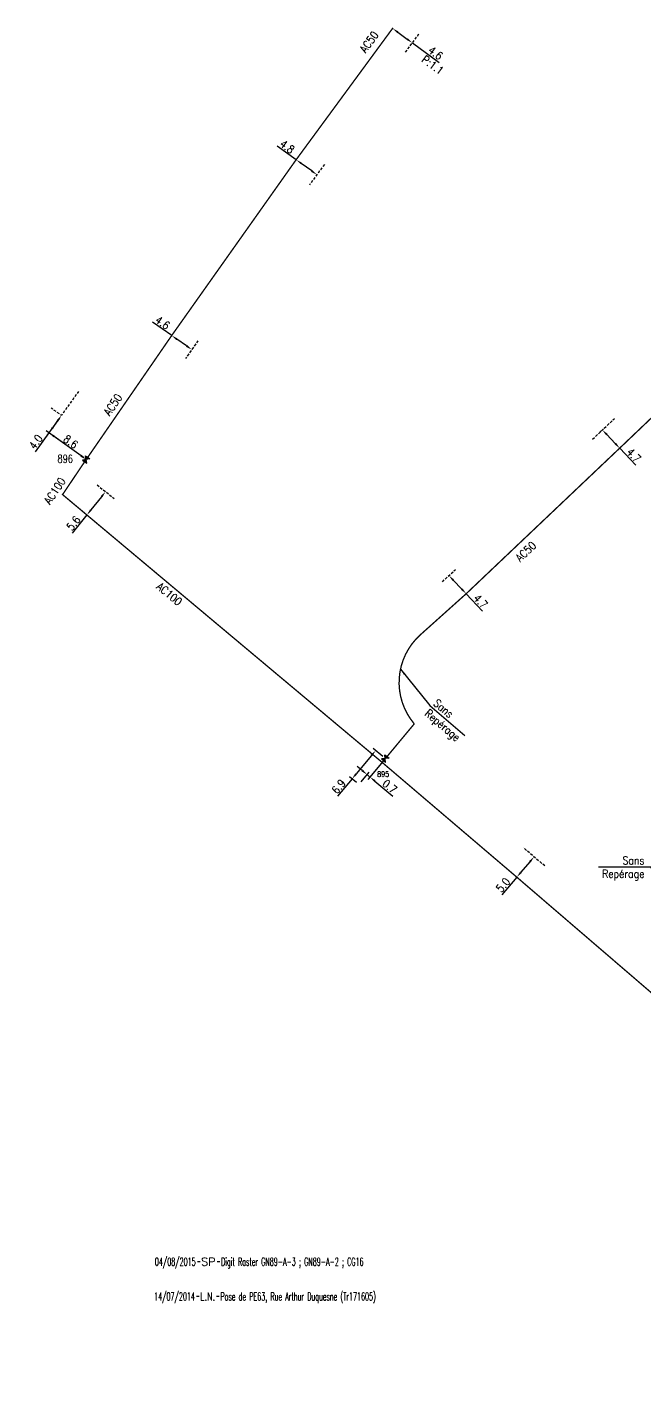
# Model space of a CAD drawing. Header units: millimetres. Extents: x 123014 to 124000, y 123995 to 125000.
# Drawn here: x 123486.9 to 123602.7, y 124745.9 to 125000.1 of the extents above; entities that cross this region are included whole.
import ezdxf
from ezdxf.enums import TextEntityAlignment as Align

# ---------------------------------------------------------------- set-up
doc = ezdxf.new("R2010")
doc.units = ezdxf.units.MM
doc.header["$PDMODE"] = 34
doc.linetypes.add('DASHED', pattern=[0.75, 0.5, -0.25])
doc.layers.get('0').update_dxf_attribs({"linetype": 'CONTINUOUS'})
doc.layers.get('DEFPOINTS').update_dxf_attribs({"linetype": 'CONTINUOUS'})
for name, color, linetype in [('G_120', 4, 'CONTINUOUS'), ('G_300', 7, 'CONTINUOUS'), ('G_910', 7, 'CONTINUOUS')]:
    doc.layers.add(name, color=color, linetype=linetype)
doc.styles.get("Standard").update_dxf_attribs({"font": 'romans.shx', "width": 0.85})
doc.linetypes.add('G_typB_AP', pattern='A,5,-0.3,["o",Standard,S=1.5,R=0,X=0,Y=-0.5],-1.65', length=6.95)
doc.dimstyles.get("Standard").update_dxf_attribs({"dimtxt": 1.5, "dimasz": 1.2, "dimexe": 0.625, "dimexo": 0.625, "dimgap": 0.25, "dimtad": 1, "dimdec": 1, "dimzin": 0, "dimdsep": 46, "dimtxsty": 'Standard', "dimcen": -0.5, "dimadec": 0, "dimazin": 0, "dimtfac": 1, "dimtdec": 1, "dimtmove": 0, "dimatfit": 3, "dimfxl": 0, "dimtolj": 1, "dimtzin": 0, "dimarcsym": 0})

# ---------------------------------------------------------------- blocks, each defined once
blk = doc.blocks.new('GIS_MODF')
at = {"color": 0, "linetype": 'Continuous', "flags": 128}
for points in [[(-2.18, -0.01), (-1.68, -0.01)], [(1.52, -0.01), (2.02, -0.01)]]:
    blk.add_lwpolyline(points, dxfattribs=at)
at = {"color": 0, "linetype": 'Continuous', "width": 0.5}
blk.add_attdef('DATE', text='', height=1.5, dxfattribs=at).set_placement((-2.5, -0.8), align=Align.RIGHT)
at = {"color": 0, "linetype": 'Continuous', "width": 1.771291}
blk.add_attdef('USER', text='', height=1.5, dxfattribs=at).set_placement((-1.51, -0.8), (1.28, -0.8), align=Align.FIT)
at = {"color": 0, "linetype": 'Continuous', "width": 0.5}
blk.add_attdef('DESC', (2.29, -0.8), '', height=1.5, dxfattribs=at)
blk = doc.blocks.new('G_300_04')
at = {"linetype": 'Continuous'}
h = blk.add_hatch(color=0, dxfattribs=at)
h.paths.add_polyline_path([(-0.5, 0.5), (-0.5, -0.5), (0, 0)])
h.paths.add_polyline_path([(0.5, 0.5), (0, 0), (0.5, -0.5)])
at = {"color": 0, "linetype": 'Continuous', "flags": 128}
blk.add_lwpolyline([(-0.5, -0.5), (0.5, 0.5), (0.5, -0.5), (-0.5, 0.5)], close=True, dxfattribs=at)
at = {"color": 0, "linetype": 'Continuous', "width": 0.75}
blk.add_attdef('NUM', text='', height=1, dxfattribs=at).set_placement((0, 1.78), align=Align.MIDDLE_CENTER)
at = {"color": 0, "linetype": 'Continuous', "width": 0.75, "flags": 3}
for tag, p in [('DEF_LEG', (0, -5)), ('DEF_COUP', (0, -7.5)), ('DEF_TYPE', (0, -10))]:
    blk.add_attdef(tag, text='', height=1.2, dxfattribs=at).set_placement(p, align=Align.MIDDLE)
blk = doc.blocks.new('*D21')
at = {"layer": 'DEFPOINTS', "color": 0, "linetype": 'Continuous', "transparency": 16777216}
for p in [(123555.41, 124999.88), (123559.14, 124997.17), (123559.14, 124997.17)]:
    blk.add_point(p, dxfattribs=at)
at = {"layer": 'G_120', "color": 0, "linetype": 'Continuous', "lineweight": -2, "transparency": 16777216}
for p, q in [((123556.39, 124999.17), (123558.17, 124997.88)), ((123559.14, 124997.17), (123564.16, 124993.52))]:
    blk.add_line(p, q, dxfattribs=at)
at = {"layer": 'G_120', "color": 0, "linetype": 'Continuous', "transparency": 16777216}
for points in [[(123556.5, 124999.33), (123556.27, 124999.01), (123555.41, 124999.88)], [(123558.28, 124998.04), (123558.05, 124997.72), (123559.14, 124997.17)]]:
    blk.add_solid(points, dxfattribs=at)
at = {"layer": 'G_120', "color": 0, "linetype": 'Continuous', "transparency": 16777216, "insert": (123563.47, 124995.27), "char_height": 1.5, "attachment_point": 5, "rotation": 324.0211}
blk.add_mtext('\\A1;4.6', dxfattribs=at)
blk = doc.blocks.new('*D22')
at = {"layer": 'DEFPOINTS', "color": 0, "linetype": 'Continuous', "transparency": 16777216}
for p in [(123537.33, 124975.26), (123541.22, 124972.45), (123541.22, 124972.45)]:
    blk.add_point(p, dxfattribs=at)
at = {"layer": 'G_120', "color": 0, "linetype": 'Continuous', "lineweight": -2, "transparency": 16777216}
for p, q in [((123537.33, 124975.26), (123533.79, 124977.83)), ((123540.25, 124973.15), (123538.3, 124974.56))]:
    blk.add_line(p, q, dxfattribs=at)
at = {"layer": 'G_120', "color": 0, "linetype": 'Continuous', "transparency": 16777216}
for points in [[(123538.42, 124974.72), (123538.19, 124974.4), (123537.33, 124975.26)], [(123540.37, 124973.31), (123540.13, 124972.99), (123541.22, 124972.45)]]:
    blk.add_solid(points, dxfattribs=at)
at = {"layer": 'G_120', "color": 0, "linetype": 'Continuous', "transparency": 16777216, "insert": (123535.66, 124977.71), "char_height": 1.5, "attachment_point": 5, "rotation": 324.0914}
blk.add_mtext('\\A1;4.8', dxfattribs=at)
blk = doc.blocks.new('*D23')
at = {"layer": 'DEFPOINTS', "color": 0, "linetype": 'Continuous', "transparency": 16777216}
for p in [(123514, 124942.3), (123517.77, 124939.66), (123517.77, 124939.66)]:
    blk.add_point(p, dxfattribs=at)
at = {"layer": 'G_120', "color": 0, "linetype": 'Continuous', "lineweight": -2, "transparency": 16777216}
for p, q in [((123514, 124942.3), (123510.42, 124944.8)), ((123516.79, 124940.35), (123514.99, 124941.61))]:
    blk.add_line(p, q, dxfattribs=at)
at = {"layer": 'G_120', "color": 0, "linetype": 'Continuous', "transparency": 16777216}
for points in [[(123515.1, 124941.77), (123514.87, 124941.45), (123514, 124942.3)], [(123516.9, 124940.51), (123516.68, 124940.19), (123517.77, 124939.66)]]:
    blk.add_solid(points, dxfattribs=at)
at = {"layer": 'G_120', "color": 0, "linetype": 'Continuous', "transparency": 16777216, "insert": (123512.29, 124944.71), "char_height": 1.5, "attachment_point": 5, "rotation": 325.0808}
blk.add_mtext('\\A1;4.6', dxfattribs=at)
blk = doc.blocks.new('*D24')
at = {"layer": 'DEFPOINTS', "color": 0, "linetype": 'Continuous', "transparency": 16777216}
for p in [(123493.32, 124927.33), (123493.32, 124927.33), (123497.97, 124919.06)]:
    blk.add_point(p, dxfattribs=at)
at = {"layer": 'G_300', "color": 0, "linetype": 'Continuous', "lineweight": -2, "transparency": 16777216}
for p, q in [((123490.99, 124924.08), (123488.41, 124920.49)), ((123497.47, 124919.43), (123490.48, 124924.44)), ((123492.62, 124926.35), (123491.69, 124925.05))]:
    blk.add_line(p, q, dxfattribs=at)
at = {"layer": 'G_300', "color": 0, "linetype": 'Continuous', "transparency": 16777216}
for points in [[(123492.46, 124926.47), (123492.78, 124926.23), (123493.32, 124927.33)], [(123491.52, 124925.17), (123491.85, 124924.93), (123490.99, 124924.08)]]:
    blk.add_solid(points, dxfattribs=at)
at = {"layer": 'G_300', "color": 0, "linetype": 'Continuous', "transparency": 16777216, "insert": (123488.52, 124922.36), "char_height": 1.5, "attachment_point": 5, "rotation": 54.3352}
blk.add_mtext('\\A1;4.0', dxfattribs=at)
blk = doc.blocks.new('*D25')
at = {"layer": 'DEFPOINTS', "color": 0, "linetype": 'Continuous', "transparency": 16777216}
for p in [(123493.32, 124927.33), (123490.99, 124924.08), (123497.97, 124919.06)]:
    blk.add_point(p, dxfattribs=at)
at = {"layer": 'G_300', "color": 0, "linetype": 'Continuous', "lineweight": -2, "transparency": 16777216}
for p, q in [((123492.95, 124926.82), (123490.62, 124923.57)), ((123497, 124919.76), (123491.96, 124923.38))]:
    blk.add_line(p, q, dxfattribs=at)
at = {"layer": 'G_300', "color": 0, "linetype": 'Continuous', "transparency": 16777216}
for points in [[(123492.08, 124923.54), (123491.84, 124923.21), (123490.99, 124924.08)], [(123497.11, 124919.92), (123496.88, 124919.6), (123497.97, 124919.06)]]:
    blk.add_solid(points, dxfattribs=at)
at = {"layer": 'G_300', "color": 0, "linetype": 'Continuous', "transparency": 16777216, "insert": (123495.06, 124922.38), "char_height": 1.5, "attachment_point": 5, "rotation": 324.3352}
blk.add_mtext('\\A1;8.6', dxfattribs=at)
blk = doc.blocks.new('*D26')
at = {"layer": 'DEFPOINTS', "color": 0, "linetype": 'Continuous', "transparency": 16777216}
for p in [(123501.6, 124913.03), (123501.6, 124913.03), (123498.1, 124908.66)]:
    blk.add_point(p, dxfattribs=at)
at = {"layer": 'G_120', "color": 0, "linetype": 'Continuous', "lineweight": -2, "transparency": 16777216}
for p, q in [((123500.85, 124912.09), (123498.85, 124909.6)), ((123498.1, 124908.66), (123495.37, 124905.25))]:
    blk.add_line(p, q, dxfattribs=at)
at = {"layer": 'G_120', "color": 0, "linetype": 'Continuous', "transparency": 16777216}
for points in [[(123500.7, 124912.22), (123501.01, 124911.97), (123501.6, 124913.03)], [(123498.7, 124909.72), (123499.01, 124909.47), (123498.1, 124908.66)]]:
    blk.add_solid(points, dxfattribs=at)
at = {"layer": 'G_120', "color": 0, "linetype": 'Continuous', "transparency": 16777216, "insert": (123495.58, 124907.11), "char_height": 1.5, "attachment_point": 5, "rotation": 51.3089}
blk.add_mtext('\\A1;5.6', dxfattribs=at)
blk = doc.blocks.new('*D27')
at = {"layer": 'DEFPOINTS', "color": 0, "linetype": 'Continuous', "transparency": 16777216}
for p in [(123581.94, 124844.56), (123581.94, 124844.56), (123578.7, 124840.76)]:
    blk.add_point(p, dxfattribs=at)
at = {"layer": 'G_120', "color": 0, "linetype": 'Continuous', "lineweight": -2, "transparency": 16777216}
for p, q in [((123581.17, 124843.65), (123579.48, 124841.67)), ((123578.7, 124840.76), (123575.87, 124837.43))]:
    blk.add_line(p, q, dxfattribs=at)
at = {"layer": 'G_120', "color": 0, "linetype": 'Continuous', "transparency": 16777216}
for points in [[(123581.01, 124843.78), (123581.32, 124843.52), (123581.94, 124844.56)], [(123579.33, 124841.8), (123579.63, 124841.54), (123578.7, 124840.76)]]:
    blk.add_solid(points, dxfattribs=at)
at = {"layer": 'G_120', "color": 0, "linetype": 'Continuous', "transparency": 16777216, "insert": (123576.13, 124839.28), "char_height": 1.5, "attachment_point": 5, "rotation": 49.5752}
blk.add_mtext('\\A1;5.0', dxfattribs=at)
blk = doc.blocks.new('*D29')
at = {"layer": 'DEFPOINTS', "color": 0, "linetype": 'Continuous', "transparency": 16777216}
for p in [(123565.98, 124897.3), (123565.98, 124897.3), (123569.21, 124893.89)]:
    blk.add_point(p, dxfattribs=at)
at = {"layer": 'G_120', "color": 0, "linetype": 'Continuous', "lineweight": -2, "transparency": 16777216}
for p, q in [((123566.8, 124896.43), (123568.39, 124894.76)), ((123569.21, 124893.89), (123572.3, 124890.63))]:
    blk.add_line(p, q, dxfattribs=at)
at = {"layer": 'G_120', "color": 0, "linetype": 'Continuous', "transparency": 16777216}
for points in [[(123566.95, 124896.56), (123566.66, 124896.29), (123565.98, 124897.3)], [(123568.53, 124894.89), (123568.24, 124894.62), (123569.21, 124893.89)]]:
    blk.add_solid(points, dxfattribs=at)
at = {"layer": 'G_120', "color": 0, "linetype": 'Continuous', "transparency": 16777216, "insert": (123571.93, 124892.47), "char_height": 1.5, "attachment_point": 5, "rotation": 313.4865}
blk.add_mtext('\\A1;4.7', dxfattribs=at)
blk = doc.blocks.new('*D30')
at = {"layer": 'DEFPOINTS', "color": 0, "linetype": 'Continuous', "transparency": 16777216}
for p in [(123594.76, 124924.6), (123595.43, 124925.24), (123598.67, 124921.83)]:
    blk.add_point(p, dxfattribs=at)
at = {"layer": 'G_120', "color": 0, "linetype": 'Continuous', "lineweight": -2, "transparency": 16777216}
for p, q in [((123594.98, 124924.81), (123594.3, 124924.17)), ((123595.58, 124923.73), (123597.17, 124922.06)), ((123598.22, 124921.4), (123597.54, 124920.76)), ((123597.99, 124921.19), (123601, 124918.02))]:
    blk.add_line(p, q, dxfattribs=at)
at = {"layer": 'G_120', "color": 0, "linetype": 'Continuous', "transparency": 16777216}
for points in [[(123595.73, 124923.86), (123595.44, 124923.59), (123594.76, 124924.6)], [(123597.31, 124922.2), (123597.02, 124921.92), (123597.99, 124921.19)]]:
    blk.add_solid(points, dxfattribs=at)
at = {"layer": 'G_120', "color": 0, "linetype": 'Continuous', "transparency": 16777216, "insert": (123600.64, 124919.86), "char_height": 1.5, "attachment_point": 5, "rotation": 313.5238}
blk.add_mtext('\\A1;4.7', dxfattribs=at)
blk = doc.blocks.new('*D70')
at = {"layer": 'DEFPOINTS', "color": 0, "linetype": 'Continuous', "transparency": 16777216}
for p in [(123554.05, 124862.98), (123549.1, 124858.12), (123550.64, 124859.98)]:
    blk.add_point(p, dxfattribs=at)
at = {"layer": 'G_300', "color": 0, "linetype": 'Continuous', "lineweight": -2, "transparency": 16777216}
for p, q in [((123549.72, 124860.75), (123548.8, 124861.51)), ((123549.5, 124858.6), (123551.04, 124860.46)), ((123553.65, 124862.5), (123550.78, 124859.05)), ((123550.64, 124859.98), (123551.18, 124859.53)), ((123552.1, 124858.76), (123555.46, 124855.96))]:
    blk.add_line(p, q, dxfattribs=at)
at = {"layer": 'G_300', "color": 0, "linetype": 'Continuous', "transparency": 16777216}
for points in [[(123549.85, 124860.9), (123549.59, 124860.59), (123550.64, 124859.98)], [(123552.23, 124858.92), (123551.98, 124858.61), (123551.18, 124859.53)]]:
    blk.add_solid(points, dxfattribs=at)
at = {"layer": 'G_300', "color": 0, "linetype": 'Continuous', "transparency": 16777216, "insert": (123554.88, 124857.75), "char_height": 1.5, "attachment_point": 5, "rotation": 320.2171}
blk.add_mtext('\\A1;0.7', dxfattribs=at)
blk = doc.blocks.new('*D71')
at = {"layer": 'DEFPOINTS', "color": 0, "linetype": 'Continuous', "transparency": 16777216}
for p in [(123554.05, 124862.98), (123547.82, 124859.19), (123549.1, 124858.12)]:
    blk.add_point(p, dxfattribs=at)
at = {"layer": 'G_300', "color": 0, "linetype": 'Continuous', "lineweight": -2, "transparency": 16777216}
for p, q in [((123551.47, 124863.57), (123548.59, 124860.11)), ((123553.57, 124863.38), (123551.76, 124864.89)), ((123547.82, 124859.19), (123545.1, 124855.92)), ((123548.62, 124858.52), (123547.34, 124859.59))]:
    blk.add_line(p, q, dxfattribs=at)
at = {"layer": 'G_300', "color": 0, "linetype": 'Continuous', "transparency": 16777216}
for points in [[(123551.31, 124863.69), (123551.62, 124863.44), (123552.24, 124864.49)], [(123548.43, 124860.24), (123548.74, 124859.98), (123547.82, 124859.19)]]:
    blk.add_solid(points, dxfattribs=at)
at = {"layer": 'G_300', "color": 0, "linetype": 'Continuous', "transparency": 16777216, "insert": (123545.31, 124857.73), "char_height": 1.5, "attachment_point": 5, "rotation": 50.2171}
blk.add_mtext('\\A1;6.9', dxfattribs=at)

msp = doc.modelspace()

# ---------------------------------------------------------------- linework, layer by layer
at = {"layer": 'G_120', "linetype": 'G_typB_AP', "const_width": 0.25, "flags": 128}
for points in [[(123498.26, 124919.47), (123514, 124942.3), (123537.33, 124975.26), (123555.41, 124999.88), (123555.51, 125000)], [(123497.69, 124918.65), (123493.54, 124912.48), (123498.1, 124908.66), (123498.1, 124908.66), (123553.46, 124862.27), (123578.7, 124840.76), (123609.17, 124814.58), (123625.33, 124800.69), (123625.33, 124800.69), (123669.03, 124763.28), (123682.93, 124751.25), (123732.18, 124708.82), (123759.04, 124685.67), (123773.3, 124672.64), (123798.97, 124647.52), (123801.83, 124644.72), (123802.53, 124634), (123801.61, 124633.1), (123800.47, 124631.99), (123800.47, 124631.99)], [(123553.46, 124862.27), (123553.73, 124862.59)]]:
    msp.add_lwpolyline(points, dxfattribs=at)
at = {"layer": 'G_120', "color": 7, "linetype": 'DASHED', "flags": 128}
for points in [[(123557.86, 124995.42), (123560.41, 124998.93)], [(123542.62, 124974.38), (123539.82, 124970.51)], [(123518.93, 124941.33), (123516.61, 124938)], [(123592.92, 124922.86), (123597, 124926.72)], [(123500, 124914.31), (123503.2, 124911.75)], [(123564.75, 124896.13), (123567.2, 124898.46)], [(123583.94, 124842.85), (123579.95, 124846.27)]]:
    msp.add_lwpolyline(points, dxfattribs=at)
at = {"layer": 'G_120', "linetype": 'G_typB_AP', "const_width": 0.25, "flags": 128}
msp.add_lwpolyline([(123554.37, 124863.36), (123559.48, 124869.5), (123559.48, 124869.5, -0.406163), (123560.63, 124886.2), (123569.21, 124893.89), (123569.21, 124893.89), (123598.67, 124921.83), (123629.83, 124951.53), (123653.01, 124973.49), (123655.51, 124975.86), (123659.98, 124976.52, 0.498152), (123666.86, 124989.13), (123666.86, 124989.13, 0.196707), (123661.78, 124993.7), (123660.75, 124994.07)], format="xyb", dxfattribs=at)
at = {"layer": 'G_300', "color": 7, "linetype": 'DASHED', "flags": 128}
msp.add_lwpolyline([(123496.55, 124931.83), (123493.32, 124927.33), (123491.39, 124928.71)], dxfattribs=at)

# ---------------------------------------------------------------- block references
at = {"layer": 'G_300'}
ref = msp.add_blockref('G_300_04', (123497.97, 124919.06), dxfattribs=dict(at, rotation=55.39747786811001))
ref.add_attrib('NUM', '896', dxfattribs={"layer": '0', "color": 0, "linetype": 'Continuous', "height": 1.5, "width": 0.75}).set_placement((123494.04, 124919.2), align=Align.MIDDLE_CENTER)
ref = msp.add_blockref('G_300_04', (123554.05, 124862.98), dxfattribs=dict(at, rotation=50.21705803432267))
ref.add_attrib('NUM', '895', dxfattribs={"layer": '0', "color": 0, "linetype": 'Continuous', "height": 1, "width": 0.75}).set_placement((123553.65, 124860.09), align=Align.MIDDLE_CENTER)
at = {"layer": 'G_910', "linetype": 'Continuous'}
ref = msp.add_blockref('GIS_MODF', (123520.99, 124768.71), dxfattribs=at)
ref.add_attrib('DATE', '04/08/2015', dxfattribs={"layer": '0', "color": 0, "linetype": 'Continuous', "height": 1.5, "width": 0.5}).set_placement((123518.49, 124767.91), align=Align.RIGHT)
ref.add_attrib('USER', 'SP', dxfattribs={"layer": '0', "color": 0, "linetype": 'Continuous', "height": 1.5, "width": 1.025485}).set_placement((123519.48, 124767.91), (123522.26, 124767.91), align=Align.FIT)
ref.add_attrib('DESC', 'Digit Raster GN89-A-3 ; GN89-A-2 ; CG16', (123523.28, 124767.91), dxfattribs={"layer": '0', "color": 0, "linetype": 'Continuous', "height": 1.5, "width": 0.5})
ref = msp.add_blockref('GIS_MODF', (123520.85, 124762.2), dxfattribs=at)
ref.add_attrib('DATE', '14/07/2014', dxfattribs={"layer": '0', "color": 0, "linetype": 'Continuous', "height": 1.5, "width": 0.5}).set_placement((123518.35, 124761.4), align=Align.RIGHT)
ref.add_attrib('USER', 'L.N.', dxfattribs={"layer": '0', "color": 0, "linetype": 'Continuous', "height": 1.5, "width": 0.708517}).set_placement((123519.35, 124761.4), (123522.13, 124761.4), align=Align.FIT)
ref.add_attrib('DESC', 'Pose de PE63, Rue Arthur Duquesne (Tr171605)', (123523.14, 124761.4), dxfattribs={"layer": '0', "color": 0, "linetype": 'Continuous', "height": 1.5, "width": 0.5})

# ---------------------------------------------------------------- texts
at = {"layer": 'G_120', "linetype": 'Continuous', "width": 0.85}
for s, rotation, p in [('AC50', 53.6976, (123551.01, 124997.35)), ('AC50', 55.3975, (123502.97, 124929.33)), ('AC100', 56.028, (123492.09, 124913.18)), ('AC50', 43.4891, (123580.39, 124901.8)), ('AC100', 320.0372, (123513.56, 124893.84))]:
    msp.add_text(s, height=1.5, rotation=rotation, dxfattribs=at).set_placement(p, align=Align.MIDDLE)
at = {"layer": 'G_120', "linetype": 'Continuous', "char_height": 1.5, "attachment_point": 1}
for s, insert, rotation in [('\\A1;P:1.1', (123561.61, 124994.93), 324.0211), ('\\A1;Sans\\PRepérage', (123563.89, 124874.28), 319.5891)]:
    msp.add_mtext(s, dxfattribs=dict(at, insert=insert, rotation=rotation))
at = {"layer": 'G_120', "linetype": 'Continuous', "insert": (123602.63, 124844.64), "char_height": 1.5, "attachment_point": 3}
msp.add_mtext('\\A1;Sans\\PRepérage', dxfattribs=at)

# ---------------------------------------------------------------- dimensions: what is measured, and where the dimension line sits
at = {"layer": 'G_120', "linetype": 'Continuous'}
for base, p1, p2, angle, picture, middle in [((123559.14, 124997.17), (123555.41, 124999.88), (123559.14, 124997.17), 144.0211, '*D21', (123562.88, 124994.46)), ((123541.22, 124972.45), (123537.33, 124975.26), (123541.22, 124972.45), 144.0914, '*D22', (123535.08, 124976.9)), ((123517.77, 124939.66), (123514, 124942.3), (123517.77, 124939.66), 145.0808, '*D23', (123511.72, 124943.89)), ((123594.76, 124924.6), (123598.67, 124921.83), (123595.43, 124925.24), 313.5238, '*D30', (123599.91, 124919.17)), ((123501.6, 124913.03), (123498.1, 124908.66), (123501.6, 124913.03), 231.3089, '*D26', (123496.36, 124906.48)), ((123565.98, 124897.3), (123569.21, 124893.89), (123565.98, 124897.3), 313.4865, '*D29', (123571.21, 124891.78)), ((123581.94, 124844.56), (123578.7, 124840.76), (123581.94, 124844.56), 229.5752, '*D27', (123576.9, 124838.64))]:
    dim = msp.add_linear_dim(base=base, p1=p1, p2=p2, angle=angle, dimstyle='Standard', dxfattribs=at)
    dim.commit()
    dim.dimension.update_dxf_attribs({"geometry": picture, "text_midpoint": middle, "dimtype": 160})
at = {"layer": 'G_300', "linetype": 'Continuous'}
for base, p1, p2, angle, picture, middle in [((123493.32, 124927.33), (123497.97, 124919.06), (123493.32, 124927.33), 234.3352, '*D24', (123489.33, 124921.77)), ((123490.99, 124924.08), (123497.97, 124919.06), (123493.32, 124927.33), 324.3352, '*D25', (123494.48, 124921.57)), ((123547.82, 124859.19), (123554.05, 124862.98), (123549.1, 124858.12), 50.2171, '*D71', (123546.08, 124857.09)), ((123550.64, 124859.98), (123554.05, 124862.98), (123549.1, 124858.12), 320.2171, '*D70', (123554.24, 124856.98))]:
    dim = msp.add_linear_dim(base=base, p1=p1, p2=p2, angle=angle, dimstyle='Standard', dxfattribs=at)
    dim.commit()
    dim.dimension.update_dxf_attribs({"geometry": picture, "text_midpoint": middle, "dimtype": 160})

# ---------------------------------------------------------------- leaders
at = {"layer": 'G_120', "linetype": 'Continuous', "annotation_type": 0, "has_hookline": 1, "hookline_direction": 0, "text_width": 8.38, "horizontal_direction": (0.761416, -0.648264, 0)}
msp.add_leader([(123556.91, 124879.78), (123562.39, 124872.91)], dimstyle='Standard', override={"dimgap": 0.25, "dimtad": 1}, dxfattribs=at)
at = {"layer": 'G_120', "linetype": 'Continuous', "annotation_type": 0, "has_hookline": 1, "hookline_direction": 1, "text_width": 8.38}
msp.add_leader([(123614.24, 124829.18), (123603.83, 124842.6), (123602.63, 124842.6)], dimstyle='Standard', override={"dimgap": 0.25, "dimtad": 1}, dxfattribs=at)

doc.saveas('drawing.dxf')
